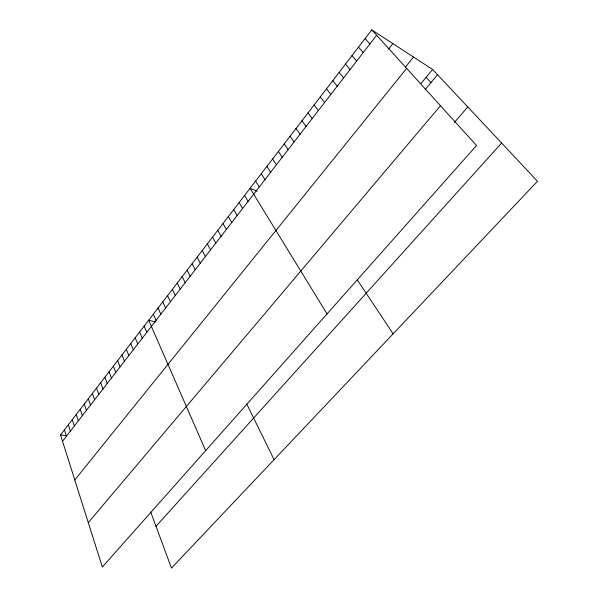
<?xml version="1.0" encoding="UTF-8"?>
<svg xmlns="http://www.w3.org/2000/svg" width="598" height="598" viewBox="0 0 598 598"><rect width="100%" height="100%" fill="white"/><g stroke="black" fill="none" stroke-linecap="round" stroke-linejoin="round"><path stroke-width="0.9" d="M371.784 29.9L476.546 145.508L102.348 567.009L60.518 434.948L371.784 29.9L432.593 69.45L537.482 181.269L171.477 568.1L150.711 512.015M62.521 441.264L376.635 35.252M388.461 49.2L392.856 43.602M405.354 67.163L413.51 57.034M74.772 479.947L406.655 68.374M420.872 83.698L432.593 69.45M425.073 89.693L437.497 74.675M88.28 522.6L440.479 105.704M454.502 122.321L467.756 106.937M155.996 526.3L501.632 143.049M60.518 434.948L66.146 435.673M155.914 322.008L148.678 320.229L205.66 450.638M257.222 191.196L250.069 188.288L327.046 313.905M426.12 77.321L430.964 82.576M365.124 38.571L369.9 43.953M358.523 47.152L363.233 52.572M351.998 55.651L356.632 61.101M345.524 64.068L350.092 69.555M339.126 72.403L343.626 77.919M332.78 80.655L337.212 86.202M326.501 88.825L330.873 94.402M320.281 96.921L324.587 102.52M314.122 104.934L318.36 110.57M308.022 112.873L312.201 118.531M301.975 120.736L306.094 126.425M295.995 128.525L300.046 134.236M290.06 136.247L294.059 141.98M284.185 143.886L288.131 149.649M278.369 151.458L282.249 157.244M357.245 279.804L393.133 333.841M272.606 158.963L276.433 164.771M266.887 166.394L270.662 172.224M261.229 173.764L264.951 179.609M255.623 181.059L259.285 186.927M244.56 195.456L248.118 201.362M239.103 202.558L242.609 208.485M233.698 209.592L237.152 215.542M228.339 216.566L231.74 222.531M223.024 223.48L226.38 229.46M217.762 230.327L221.066 236.33M212.544 237.122L215.803 243.132M207.371 243.849L210.586 249.882M202.244 250.517L205.413 256.564M197.161 257.133L200.285 263.195M192.122 263.688L195.202 269.765M187.129 270.191L190.164 276.276M246.668 403.882L274.093 459.645M182.181 276.635L185.163 282.734M177.27 283.018L180.215 289.133M172.403 289.357L175.304 295.479M167.575 295.636L170.437 301.773M162.791 301.863L165.609 308.007M158.044 308.037L160.825 314.197M153.342 314.159L156.078 320.326M144.133 326.134L146.794 332.331M139.633 331.995L142.257 338.199M135.163 337.81L137.749 344.022M130.73 343.573L133.287 349.8M126.335 349.299L128.854 355.526M121.977 354.973L124.459 361.207M117.649 360.601L120.093 366.843M113.358 366.185L115.773 372.434M109.098 371.724L111.475 377.981M104.874 377.218L107.221 383.482M100.688 382.675L102.998 388.947M96.525 388.087L98.805 394.366M92.398 393.454L94.648 399.741M88.31 398.784L90.522 405.07M84.243 404.069L86.426 410.363M80.214 409.316L82.367 415.61M76.215 414.519L78.338 420.82M72.246 419.684L74.339 425.993M68.307 424.812L70.37 431.121M64.397 429.895L66.43 436.211"/></g></svg>
